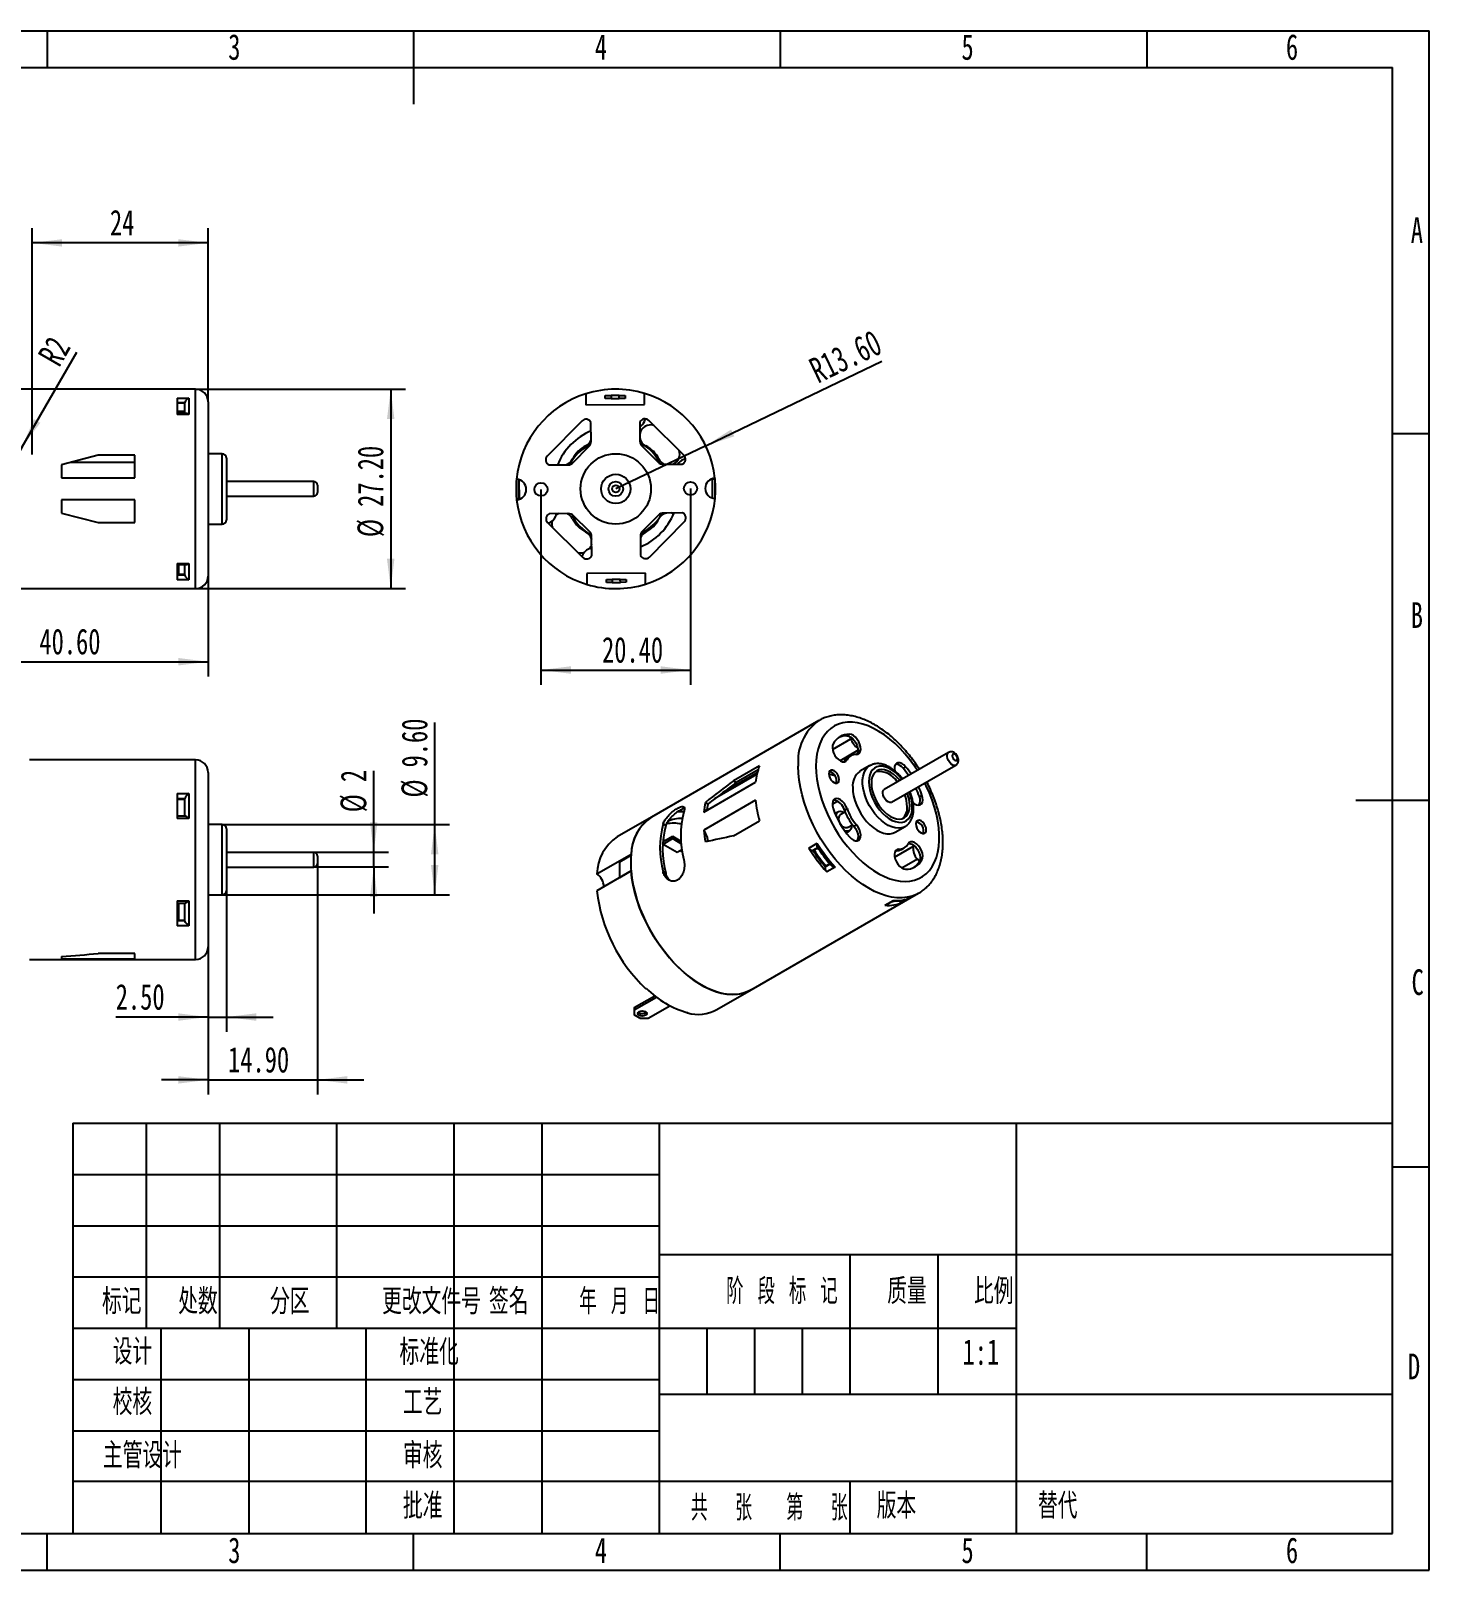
# Model space of a CAD drawing. Header units: millimetres. Extents: x 0 to 297, y 0 to 210.
# Drawn here: x 106.3 to 297, y 0 to 210 of the extents above; entities that cross this region are included whole.
import ezdxf

# ---------------------------------------------------------------- set-up
doc = ezdxf.new("R2010")
doc.units = ezdxf.units.MM
doc.layers.add('图框', color=7, linetype='Continuous')
doc.styles.add('SLDTEXTSTYLE0', font='TXT', dxfattribs={"width": 0.7, "bigfont": 'bigfont'})
doc.styles.add('SLDTEXTSTYLE1', font='TXT', dxfattribs={"width": 0.6, "bigfont": 'bigfont'})
doc.styles.add('SLDTEXTSTYLE2', font='TXT', dxfattribs={"width": 0.614286, "bigfont": 'bigfont'})
doc.styles.add('SLDTEXTSTYLE3', font='TXT', dxfattribs={"width": 0.62, "bigfont": 'bigfont'})
doc.styles.add('SLDTEXTSTYLE5', font='TXT', dxfattribs={"width": 0.7})
doc.dimstyles.new('SLDDIMSTYLE0', dxfattribs={"dimtxt": 3.5, "dimasz": 4.08, "dimexe": 0, "dimexo": 0.0625, "dimgap": 0.875, "dimtad": 2, "dimrnd": 1e-09, "dimzin": 4, "dimdsep": 46, "dimtxsty": 'SLDTEXTSTYLE5', "dimsah": 1, "dimcen": 0, "dimadec": 0, "dimazin": 1, "dimtfac": 1, "dimtofl": 0, "dimtmove": 0, "dimatfit": 3, "dimfxl": 0, "dimfrac": 2, "dimtolj": 1, "dimtzin": 12, "dimarcsym": 0})
doc.dimstyles.new('SLDDIMSTYLE1', dxfattribs={"dimtxt": 3.5, "dimasz": 4.08, "dimexe": 0, "dimexo": 0.0625, "dimgap": 0.875, "dimtad": 2, "dimrnd": 1e-09, "dimzin": 4, "dimdsep": 46, "dimtxsty": 'SLDTEXTSTYLE5', "dimsah": 1, "dimcen": 0.09, "dimadec": 0, "dimazin": 1, "dimtfac": 1, "dimtmove": 0, "dimatfit": 0, "dimfxl": 0, "dimfrac": 2, "dimtolj": 1, "dimtzin": 12, "dimarcsym": 0})
doc.dimstyles.new('SLDDIMSTYLE2', dxfattribs={"dimtxt": 3.5, "dimasz": 4.08, "dimexe": 0, "dimexo": 0.0625, "dimgap": 0.875, "dimtad": 2, "dimrnd": 1e-09, "dimzin": 4, "dimdsep": 46, "dimtxsty": 'SLDTEXTSTYLE5', "dimsah": 1, "dimcen": 0.09, "dimadec": 0, "dimazin": 1, "dimtfac": 1, "dimtofl": 0, "dimtmove": 0, "dimatfit": 3, "dimfxl": 0, "dimfrac": 2, "dimtolj": 1, "dimtzin": 12, "dimarcsym": 0})
doc.dimstyles.new('SLDDIMSTYLE3', dxfattribs={"dimtxt": 3.5, "dimasz": 4.08, "dimexe": 0, "dimexo": 0.0625, "dimgap": 0.875, "dimtad": 2, "dimrnd": 1e-09, "dimzin": 12, "dimdsep": 46, "dimtxsty": 'SLDTEXTSTYLE5', "dimsah": 1, "dimcen": 0, "dimadec": 0, "dimazin": 3, "dimtfac": 1, "dimtofl": 0, "dimtmove": 0, "dimatfit": 3, "dimfxl": 0, "dimfrac": 2, "dimtolj": 1, "dimtzin": 12, "dimarcsym": 0})
doc.dimstyles.new('SLDDIMSTYLE4', dxfattribs={"dimtxt": 3.5, "dimasz": 4.08, "dimexe": 0, "dimexo": 0.0625, "dimgap": 0.875, "dimtad": 2, "dimrnd": 1e-09, "dimzin": 12, "dimdsep": 46, "dimtxsty": 'SLDTEXTSTYLE5', "dimsah": 1, "dimcen": 0.09, "dimadec": 0, "dimazin": 3, "dimtfac": 1, "dimtmove": 0, "dimatfit": 0, "dimfxl": 0, "dimfrac": 2, "dimtolj": 1, "dimtzin": 12, "dimarcsym": 0})
doc.dimstyles.new('SLDDIMSTYLE5', dxfattribs={"dimtxt": 3.5, "dimasz": 4.08, "dimexe": 0, "dimexo": 0.0625, "dimgap": 0.875, "dimtad": 2, "dimrnd": 1e-09, "dimzin": 12, "dimdsep": 46, "dimtxsty": 'SLDTEXTSTYLE5', "dimsah": 1, "dimcen": 0.09, "dimadec": 0, "dimazin": 3, "dimtfac": 1, "dimtofl": 0, "dimtmove": 0, "dimatfit": 3, "dimfxl": 0, "dimfrac": 2, "dimtolj": 1, "dimtzin": 12, "dimarcsym": 0})

# ---------------------------------------------------------------- blocks, each defined once
blk = doc.blocks.new('_D')
at = {"layer": '图框'}
for q in [(222.36, 164.91), (186.06, 147.5)]:
    blk.add_line((198.33, 153.38), q, dxfattribs=at)
blk.add_solid([(198.33, 153.38), (202.23, 154.69), (201.79, 155.61)], dxfattribs=at)
at = {"layer": '图框', "insert": (212.12, 165), "char_height": 3.5, "attachment_point": 1, "rotation": 25.6224, "style": 'SLDTEXTSTYLE5'}
blk.add_mtext('R13.60', dxfattribs=at)
blk = doc.blocks.new('_D_1')
at = {"layer": '图框'}
for p, q in [((175.86, 147.44), (175.86, 120.8)), ((196.26, 147.56), (196.26, 120.8)), ((175.86, 122.8), (196.26, 122.8))]:
    blk.add_line(p, q, dxfattribs=at)
for points in [[(175.86, 122.8), (179.94, 122.29), (179.94, 123.31)], [(196.26, 122.8), (192.18, 123.31), (192.18, 122.29)]]:
    blk.add_solid(points, dxfattribs=at)
at = {"layer": '图框', "insert": (184.19, 127.31), "char_height": 3.5, "attachment_point": 1, "style": 'SLDTEXTSTYLE5'}
blk.add_mtext('20.40', dxfattribs=at)
blk = doc.blocks.new('_D_2')
at = {"layer": '图框'}
for p, q in [((128.77, 161.1), (157.37, 161.1)), ((155.37, 161.1), (155.37, 133.9)), ((128.77, 133.9), (157.37, 133.9))]:
    blk.add_line(p, q, dxfattribs=at)
for points in [[(155.37, 161.1), (154.86, 157.02), (155.88, 157.02)], [(155.37, 133.9), (155.88, 137.98), (154.86, 137.98)]]:
    blk.add_solid(points, dxfattribs=at)
at = {"layer": '图框', "char_height": 3.5, "attachment_point": 1, "rotation": 90, "style": 'SLDTEXTSTYLE5'}
for s, insert in [('27.20', (150.86, 145.05)), ('%%c', (150.84, 140.93))]:
    blk.add_mtext(s, dxfattribs=dict(at, insert=insert))
blk = doc.blocks.new('_D_3')
at = {"layer": '图框'}
for p, q in [((130.47, 138.94), (130.47, 121.93)), ((89.87, 134.53), (89.87, 121.93)), ((89.87, 123.93), (130.47, 123.93))]:
    blk.add_line(p, q, dxfattribs=at)
for points in [[(89.87, 123.93), (93.95, 123.42), (93.95, 124.44)], [(130.47, 123.93), (126.39, 124.44), (126.39, 123.42)]]:
    blk.add_solid(points, dxfattribs=at)
at = {"layer": '图框', "insert": (107.46, 128.44), "char_height": 3.5, "attachment_point": 1, "style": 'SLDTEXTSTYLE5'}
blk.add_mtext('40.60', dxfattribs=at)
blk = doc.blocks.new('_D_5')
at = {"layer": '图框'}
for q in [(112.55, 166.14), (104.1, 151.5)]:
    blk.add_line((105.1, 153.24), q, dxfattribs=at)
blk.add_solid([(105.1, 153.24), (107.58, 156.52), (106.7, 157.02)], dxfattribs=at)
at = {"layer": '图框', "insert": (107.13, 165.73), "char_height": 3.5, "attachment_point": 1, "rotation": 60, "style": 'SLDTEXTSTYLE5'}
blk.add_mtext('R2', dxfattribs=at)
blk = doc.blocks.new('_D_7')
at = {"layer": '图框'}
for p, q in [((106.47, 152.19), (106.47, 183.07)), ((130.47, 159.4), (130.47, 183.07)), ((130.47, 181.07), (106.47, 181.07))]:
    blk.add_line(p, q, dxfattribs=at)
for points in [[(106.47, 181.07), (110.55, 180.56), (110.55, 181.57)], [(130.47, 181.07), (126.39, 181.57), (126.39, 180.56)]]:
    blk.add_solid(points, dxfattribs=at)
at = {"layer": '图框', "insert": (117.08, 185.58), "char_height": 3.5, "attachment_point": 1, "style": 'SLDTEXTSTYLE5'}
blk.add_mtext('24', dxfattribs=at)
blk = doc.blocks.new('_D_8')
at = {"layer": '图框'}
for p, q in [((153.06, 97.93), (153.06, 109.04)), ((144.87, 97.93), (155.06, 97.93)), ((153.06, 95.93), (153.06, 97.93)), ((144.87, 95.93), (155.06, 95.93)), ((153.06, 95.93), (153.06, 89.58))]:
    blk.add_line(p, q, dxfattribs=at)
for points in [[(153.06, 97.93), (153.56, 102.01), (152.55, 102.01)], [(153.06, 95.93), (152.55, 91.85), (153.56, 91.85)]]:
    blk.add_solid(points, dxfattribs=at)
at = {"layer": '图框', "char_height": 3.5, "attachment_point": 1, "rotation": 90, "style": 'SLDTEXTSTYLE5'}
for s, insert in [('2', (148.55, 107.51)), ('%%c', (148.53, 103.39))]:
    blk.add_mtext(s, dxfattribs=dict(at, insert=insert))
blk = doc.blocks.new('_D_9')
at = {"layer": '图框'}
for p, q in [((161.37, 101.73), (161.37, 115.64)), ((132.37, 101.73), (163.37, 101.73)), ((161.37, 92.13), (161.37, 101.73)), ((132.37, 92.13), (163.37, 92.13))]:
    blk.add_line(p, q, dxfattribs=at)
for points in [[(161.37, 101.73), (160.86, 97.65), (161.88, 97.65)], [(161.37, 92.13), (161.88, 96.21), (160.86, 96.21)]]:
    blk.add_solid(points, dxfattribs=at)
at = {"layer": '图框', "char_height": 3.5, "attachment_point": 1, "rotation": 90, "style": 'SLDTEXTSTYLE5'}
for s, insert in [('9.60', (156.86, 109.51)), ('%%c', (156.84, 105.4))]:
    blk.add_mtext(s, dxfattribs=dict(at, insert=insert))
blk = doc.blocks.new('_D_10')
at = {"layer": '图框'}
for p, q in [((145.37, 96.43), (145.37, 64.89)), ((130.47, 85.03), (130.47, 64.89)), ((130.47, 66.89), (124.12, 66.89)), ((130.47, 66.89), (145.37, 66.89)), ((145.37, 66.89), (151.72, 66.89))]:
    blk.add_line(p, q, dxfattribs=at)
for points in [[(130.47, 66.89), (126.39, 67.4), (126.39, 66.38)], [(145.37, 66.89), (149.45, 66.38), (149.45, 67.4)]]:
    blk.add_solid(points, dxfattribs=at)
at = {"layer": '图框', "insert": (133.19, 71.4), "char_height": 3.5, "attachment_point": 1, "style": 'SLDTEXTSTYLE5'}
blk.add_mtext('14.90', dxfattribs=at)
blk = doc.blocks.new('_D_11')
at = {"layer": '图框'}
for p, q in [((132.97, 92.73), (132.97, 73.46)), ((130.47, 87.53), (130.47, 73.46)), ((130.47, 75.46), (117.87, 75.46)), ((130.47, 75.46), (132.97, 75.46)), ((132.97, 75.46), (139.32, 75.46))]:
    blk.add_line(p, q, dxfattribs=at)
for points in [[(130.47, 75.46), (126.39, 75.97), (126.39, 74.95)], [(132.97, 75.46), (137.05, 74.95), (137.05, 75.97)]]:
    blk.add_solid(points, dxfattribs=at)
at = {"layer": '图框', "insert": (117.87, 79.97), "char_height": 3.5, "attachment_point": 1, "style": 'SLDTEXTSTYLE5'}
blk.add_mtext('2.50', dxfattribs=at)

msp = doc.modelspace()

# ---------------------------------------------------------------- linework, layer by layer
at = {"color": 7, "linetype": 'Continuous', "lineweight": 25}
for p, q in [((128.77, 161.104), (96.47, 161.104)), ((126.27, 159.898), (127.862, 159.898)), ((126.27, 159.898), (126.27, 157.659)), ((127.862, 159.898), (127.862, 157.659)), ((181.987, 160.478), (181.996, 158.98)), ((184.638, 160.245), (185.438, 160.25)), ((184.641, 159.845), (184.638, 160.245)), ((185.441, 159.85), (184.641, 159.845)), ((186.538, 160.257), (185.438, 160.25)), ((185.438, 160.25), (185.441, 159.85)), ((185.441, 159.85), (186.541, 159.857)), ((186.538, 160.257), (187.338, 160.261)), ((186.541, 159.857), (186.538, 160.257)), ((187.341, 159.861), (186.541, 159.857)), ((187.338, 160.261), (187.341, 159.861)), ((189.996, 159.027), (189.987, 160.526)), ((127.278, 159.225), (126.27, 159.225)), ((127.27, 159.185), (126.27, 159.185)), ((127.47, 157.811), (126.27, 157.811)), ((127.862, 157.659), (126.27, 157.659)), ((127.27, 159.185), (127.278, 159.225)), ((127.27, 159.185), (127.27, 157.811)), ((130.47, 159.404), (130.47, 147.504)), ((181.996, 158.98), (189.996, 159.027)), ((181.464, 156.791), (176.722, 151.993)), ((182.7, 153.981), (182.684, 156.566)), ((189.336, 156.606), (189.351, 154.02)), ((189.979, 156.692), (190.133, 157.054)), ((195.352, 152.103), (190.553, 156.845)), ((182.692, 155.322), (182.656, 155.399)), ((189.648, 153.315), (191.832, 151.157)), ((115.47, 152.104), (110.47, 150.804)), ((120.47, 152.104), (115.47, 152.104)), ((120.47, 149.004), (120.47, 152.104)), ((132.37, 152.304), (130.47, 152.304)), ((132.97, 151.704), (132.97, 143.304)), ((180.253, 151.088), (182.411, 153.272)), ((195.573, 151.618), (195.231, 151.47)), ((110.47, 150.804), (110.47, 149.004)), ((176.962, 150.776), (179.547, 150.791)), ((192.541, 150.868), (195.127, 150.883)), ((110.47, 149.004), (120.47, 149.004)), ((130.47, 147.504), (130.47, 135.604)), ((144.87, 148.504), (132.97, 148.504)), ((145.37, 148.004), (145.37, 147.004)), ((172.529, 148.822), (172.529, 146.179)), ((172.899, 146.179), (172.899, 148.754)), ((172.927, 146.102), (172.911, 148.75)), ((199.201, 148.906), (199.217, 146.258)), ((199.599, 148.829), (199.229, 148.829)), ((199.229, 148.829), (199.229, 146.254)), ((199.599, 148.829), (199.583, 148.982)), ((199.599, 146.186), (199.599, 148.829)), ((120.47, 146.004), (110.47, 146.004)), ((110.47, 146.004), (110.47, 144.204)), ((120.47, 142.904), (120.47, 146.004)), ((132.97, 146.504), (144.87, 146.504)), ((172.529, 146.179), (172.899, 146.179)), ((172.529, 146.179), (172.545, 146.025)), ((110.47, 144.204), (115.47, 142.904)), ((115.47, 142.904), (120.47, 142.904)), ((176.776, 142.904), (181.575, 138.162)), ((176.854, 142.827), (177.159, 142.981)), ((179.587, 144.139), (177.001, 144.124)), ((182.48, 141.693), (180.296, 143.851)), ((191.875, 143.919), (189.717, 141.735)), ((190.664, 138.216), (195.406, 143.015)), ((195.166, 144.232), (192.58, 144.216)), ((130.47, 142.704), (132.37, 142.704)), ((182.792, 138.401), (182.777, 140.987)), ((189.428, 141.027), (189.444, 138.441)), ((189.436, 139.686), (189.472, 139.608)), ((126.27, 137.348), (127.862, 137.348)), ((126.27, 137.348), (126.27, 135.11)), ((126.27, 137.196), (127.47, 137.196)), ((126.47, 135.823), (126.47, 137.196)), ((127.27, 137.196), (127.27, 135.823)), ((127.862, 137.348), (127.862, 135.11)), ((181.591, 138.573), (181.448, 138.287)), ((127.27, 135.823), (126.27, 135.823)), ((126.27, 135.782), (127.278, 135.782)), ((127.862, 135.11), (126.27, 135.11)), ((127.278, 135.782), (127.27, 135.823)), ((190.132, 136.028), (182.132, 135.98)), ((182.132, 135.98), (182.141, 134.482)), ((184.787, 135.146), (185.587, 135.151)), ((184.79, 134.746), (184.787, 135.146)), ((185.59, 134.751), (184.79, 134.746)), ((186.687, 135.157), (185.587, 135.151)), ((185.587, 135.151), (185.59, 134.751)), ((185.59, 134.751), (186.69, 134.757)), ((186.687, 135.157), (187.487, 135.162)), ((186.69, 134.757), (186.687, 135.157)), ((187.49, 134.762), (186.69, 134.757)), ((187.487, 135.162), (187.49, 134.762)), ((190.141, 134.529), (190.132, 136.028)), ((96.47, 133.904), (128.77, 133.904)), ((213.767, 115.906), (190.928, 102.721)), ((213.767, 115.906), (213.795, 115.922)), ((217.584, 113.826), (217.938, 114.03)), ((218.133, 113.422), (218.053, 113.683)), ((231.451, 111.566), (222.683, 106.504)), ((128.77, 110.527), (106.103, 110.527)), ((205.648, 109.72), (202.112, 107.679)), ((217.256, 110.352), (217.212, 110.285)), ((217.256, 110.352), (217.61, 110.556)), ((218.142, 111.104), (217.789, 110.9)), ((220.712, 109.755), (219.369, 108.979)), ((223.683, 104.772), (232.451, 109.834)), ((225.246, 109.402), (225.6, 109.606)), ((130.47, 108.827), (130.47, 85.027)), ((198.069, 103.4), (205.14, 107.482)), ((205.362, 108.793), (200.668, 106.083)), ((202.112, 107.679), (202.489, 107.462)), ((205.466, 109.181), (202.489, 107.462)), ((216.126, 107.338), (215.794, 107.456)), ((126.27, 105.972), (127.862, 105.972)), ((126.27, 105.972), (126.27, 102.525)), ((127.278, 105.219), (126.27, 105.219)), ((126.27, 105.186), (127.27, 105.186)), ((127.27, 105.186), (127.278, 105.219)), ((127.27, 105.186), (127.27, 102.857)), ((127.862, 105.972), (127.862, 102.525)), ((205.14, 105.033), (198.069, 100.951)), ((227.474, 105.544), (227.827, 105.749)), ((198.521, 103.88), (198.069, 103.4)), ((198.297, 104.738), (198.662, 104.527)), ((216.423, 103.468), (215.973, 103.208)), ((217.352, 103.427), (216.672, 103.035)), ((217.256, 103.686), (217.61, 103.89)), ((127.325, 102.878), (126.27, 102.878)), ((127.862, 102.525), (126.27, 102.525)), ((132.37, 101.727), (130.47, 101.727)), ((132.97, 101.127), (132.97, 92.727)), ((190.928, 102.721), (186.261, 100.027)), ((192.89, 101.601), (192.519, 101.815)), ((198.069, 100.951), (198.521, 99.949)), ((202.112, 100.167), (205.648, 102.208)), ((217.473, 100.61), (217.922, 100.87)), ((217.672, 101.303), (218.352, 101.695)), ((218.529, 101.481), (218.882, 101.685)), ((224.168, 100.665), (225.512, 101.441)), ((192.511, 99.065), (193.784, 99.8)), ((192.513, 99.39), (192.511, 99.065)), ((192.511, 99.065), (194.42, 97.95)), ((192.513, 99.39), (193.785, 100.125)), ((193.784, 99.8), (193.785, 100.125)), ((194.987, 99.096), (193.784, 99.8)), ((193.785, 100.125), (194.958, 99.44)), ((212.403, 98.507), (213.528, 99.157)), ((226.672, 98.775), (226.709, 98.889)), ((144.87, 97.927), (132.97, 97.927)), ((145.37, 97.427), (145.37, 97.378)), ((145.37, 97.378), (145.37, 96.427)), ((183.5, 94.975), (188.167, 97.669)), ((186.6, 96.652), (188.156, 97.55)), ((186.6, 94.495), (186.6, 96.652)), ((194.42, 97.95), (195.08, 98.331)), ((213.648, 98.582), (212.935, 98.17)), ((212.959, 98.176), (213.615, 98.555)), ((224.222, 98.144), (224.301, 98.149)), ((224.301, 98.149), (224.655, 98.353)), ((225.042, 98.336), (225.395, 98.54)), ((227.465, 96.682), (227.198, 96.993)), ((227.474, 96.696), (227.827, 96.9)), ((132.97, 95.927), (144.87, 95.927)), ((188.156, 95.392), (183.489, 92.698)), ((186.6, 94.488), (188.156, 95.386)), ((192.89, 95.068), (192.519, 95.282)), ((214.6, 95.961), (215.313, 96.372)), ((215.26, 96.368), (214.606, 95.99)), ((215.965, 95.922), (214.84, 95.273)), ((126.27, 91.328), (127.862, 91.328)), ((126.27, 91.328), (126.27, 87.881)), ((126.27, 90.975), (127.325, 90.975)), ((126.47, 88.668), (126.47, 90.989)), ((127.27, 90.997), (127.27, 88.668)), ((127.862, 91.328), (127.862, 87.881)), ((130.47, 92.127), (132.37, 92.127)), ((204.526, 79.165), (227.366, 92.35)), ((222.758, 90.702), (223.883, 91.351)), ((222.883, 90.729), (223.863, 91.295)), ((226.32, 91.772), (225.195, 91.123)), ((126.27, 88.668), (127.27, 88.668)), ((126.27, 88.634), (127.278, 88.634)), ((127.278, 88.634), (127.27, 88.668)), ((127.862, 87.881), (126.27, 87.881)), ((120.47, 84.128), (115.47, 84.128)), ((120.47, 83.41), (120.47, 84.128)), ((106.103, 83.327), (128.77, 83.327)), ((110.47, 83.733), (110.47, 83.41)), ((110.47, 83.41), (120.47, 83.41)), ((188.587, 76.426), (191.633, 78.185)), ((188.589, 76.752), (191.393, 78.371)), ((190.248, 79.36), (190.177, 79.319)), ((199.86, 76.471), (204.526, 79.165)), ((188.589, 76.752), (188.587, 76.426)), ((188.587, 76.426), (188.587, 75.769)), ((189.365, 75.315), (188.587, 75.769)), ((189.261, 76.031), (189.154, 76.116)), ((190.496, 75.311), (193.441, 77.011)), ((195.834, 76.072), (195.834, 76.015)), ((195.905, 76.055), (195.834, 76.015)), ((189.365, 75.315), (190.496, 75.311))]:
    msp.add_line(p, q, dxfattribs=at)
at = {"color": 8, "linetype": 'Continuous', "lineweight": 25}
for p, q in [((128.77, 147.504), (128.77, 161.104)), ((127.27, 158.086), (126.27, 158.086)), ((132.37, 142.704), (132.37, 152.304)), ((120.47, 151.107), (111.638, 151.107)), ((128.77, 133.904), (128.77, 147.504)), ((144.87, 146.504), (144.87, 148.504)), ((215.626, 111.975), (218.133, 113.422)), ((219.117, 111.851), (216.653, 110.429)), ((128.77, 83.327), (128.77, 110.527)), ((205.304, 108.542), (199.546, 105.218)), ((215.599, 104.485), (216.324, 104.903)), ((132.37, 92.127), (132.37, 101.727)), ((224.097, 97.289), (226.672, 98.775)), ((144.87, 97.829), (144.87, 97.927)), ((144.87, 95.927), (144.87, 97.829)), ((227.198, 96.993), (225.094, 95.779))]:
    msp.add_line(p, q, dxfattribs=at)
at = {"color": 7, "linetype": 'Continuous', "lineweight": 25, "flags": 128}
for points in [[(178.168, 150.912), (178.315, 150.848), (178.535, 150.785)], [(178.246, 144.131), (178.034, 144.019), (177.933, 143.949)], [(193.96, 144.095), (193.813, 144.159), (193.593, 144.222)], [(217.584, 113.826), (217.846, 113.778), (218.122, 113.641), (218.394, 113.423), (218.643, 113.139), (218.851, 112.808), (219.006, 112.453), (219.096, 112.099), (219.115, 111.769), (219.062, 111.486), (218.962, 111.296)], [(218.882, 111.291), (219.112, 111.337), (219.294, 111.473), (219.415, 111.69), (219.469, 111.973), (219.449, 112.303), (219.36, 112.658), (219.205, 113.012), (218.996, 113.343), (218.747, 113.627), (218.476, 113.845), (218.199, 113.982), (217.938, 114.03)], [(215.71, 112.743), (215.62, 112.493), (215.601, 112.185), (215.654, 111.841), (215.776, 111.483), (215.958, 111.137), (216.188, 110.826), (216.449, 110.571), (216.726, 110.389), (216.997, 110.294), (217.246, 110.291), (217.455, 110.38), (217.61, 110.556)], [(232.624, 110.896), (232.541, 111.071), (232.422, 111.221), (232.286, 111.323), (232.152, 111.361), (232.042, 111.329), (231.971, 111.233), (231.951, 111.086), (231.986, 110.912), (232.068, 110.737), (232.187, 110.587), (232.323, 110.486), (232.457, 110.448), (232.567, 110.479), (232.638, 110.576), (232.658, 110.722), (232.624, 110.896)], [(224.818, 107.737), (224.724, 107.849), (224.345, 108.249), (223.946, 108.59), (223.536, 108.864), (223.127, 109.063), (222.728, 109.183), (222.349, 109.22), (221.999, 109.174), (221.686, 109.047), (221.42, 108.84), (221.205, 108.56), (221.048, 108.213), (220.952, 107.807), (220.92, 107.353), (220.952, 106.862), (221.048, 106.345), (221.205, 105.817), (221.42, 105.289), (221.686, 104.774), (221.999, 104.286), (222.349, 103.836), (222.728, 103.436), (223.127, 103.095), (223.536, 102.821), (223.946, 102.622), (224.345, 102.502), (224.724, 102.465), (225.074, 102.511), (225.386, 102.638), (225.653, 102.845), (225.868, 103.125), (226.025, 103.472), (226.12, 103.878), (226.153, 104.332)], [(225.6, 109.606), (225.338, 109.861), (225.062, 110.043), (224.79, 110.138), (224.541, 110.142), (224.332, 110.052), (224.178, 109.876), (224.088, 109.626), (224.069, 109.318), (224.105, 109.048)], [(216.536, 107.843), (216.501, 108.115), (216.401, 108.401), (216.245, 108.672), (216.047, 108.901), (215.829, 109.067), (215.61, 109.154), (215.413, 109.151), (215.257, 109.061), (215.156, 108.891), (215.122, 108.659), (215.156, 108.387), (215.257, 108.101), (215.413, 107.83), (215.61, 107.6), (215.829, 107.434), (216.047, 107.348), (216.245, 107.35), (216.401, 107.441), (216.501, 107.61), (216.536, 107.843)], [(215.123, 108.623), (215.61, 108.519), (215.931, 108.408)], [(217.61, 103.89), (217.455, 104.244), (217.246, 104.575), (216.997, 104.859), (216.726, 105.077), (216.449, 105.215), (216.188, 105.262), (215.958, 105.216), (215.776, 105.08), (215.654, 104.863), (215.601, 104.58), (215.62, 104.25), (215.71, 103.895)], [(218.375, 106.781), (218.408, 106.217), (218.506, 105.625), (218.668, 105.018), (218.89, 104.407), (219.169, 103.804), (219.498, 103.22), (219.871, 102.668), (220.281, 102.158), (220.72, 101.7), (221.179, 101.302), (221.65, 100.973), (222.123, 100.719), (222.59, 100.545), (223.04, 100.454), (223.466, 100.448), (223.858, 100.527), (224.168, 100.665)], [(223.683, 104.772), (223.631, 104.748), (223.44, 104.729), (223.223, 104.8), (223.003, 104.952), (222.801, 105.172), (222.636, 105.437), (222.524, 105.722), (222.477, 105.999), (222.499, 106.241), (222.588, 106.423), (222.683, 106.504)], [(226.607, 104.723), (226.812, 104.567), (227.088, 104.429), (227.35, 104.382), (227.579, 104.428), (227.761, 104.564), (227.883, 104.781), (227.936, 105.064), (227.917, 105.394), (227.827, 105.749)], [(195.343, 103.434), (194.648, 103.463), (194.463, 103.456)], [(216.116, 102.882), (216.161, 103.122), (216.273, 103.336), (216.441, 103.478), (216.654, 103.536), (216.901, 103.509), (217.164, 103.398), (217.232, 103.357)], [(217.672, 101.303), (217.556, 101.261), (217.354, 101.275), (217.133, 101.376), (216.917, 101.555), (216.726, 101.793), (216.578, 102.069), (216.489, 102.354), (216.466, 102.621)], [(218.231, 101.625), (218.216, 101.346), (218.136, 101.1), (217.995, 100.92), (217.802, 100.82), (217.57, 100.804), (217.313, 100.873), (217.262, 100.896)], [(217.938, 100.038), (218.199, 99.783), (218.476, 99.601), (218.747, 99.506), (218.996, 99.502), (219.205, 99.592), (219.36, 99.768), (219.449, 100.018), (219.469, 100.326), (219.415, 100.671), (219.294, 101.028), (219.112, 101.374), (218.882, 101.685)], [(218.529, 101.481), (218.758, 101.17), (218.94, 100.824), (219.062, 100.467), (219.115, 100.122), (219.096, 99.814), (219.006, 99.564), (218.962, 99.497)], [(228.415, 100.985), (228.381, 101.257), (228.28, 101.543), (228.124, 101.814), (227.927, 102.043), (227.708, 102.21), (227.49, 102.296), (227.293, 102.294), (227.136, 102.203), (227.036, 102.034), (227.001, 101.801), (227.036, 101.529), (227.136, 101.243), (227.293, 100.972), (227.49, 100.743), (227.708, 100.577), (227.927, 100.49), (228.124, 100.493), (228.28, 100.583), (228.381, 100.752), (228.415, 100.985)], [(192.729, 99.516), (192.688, 99.536), (192.493, 99.628)], [(227.827, 96.9), (227.917, 97.151), (227.936, 97.459), (227.883, 97.803), (227.761, 98.161), (227.579, 98.507), (227.35, 98.818), (227.088, 99.073), (226.812, 99.255), (226.54, 99.35), (226.291, 99.353), (226.082, 99.264), (225.928, 99.088)], [(225.972, 99.155), (226.186, 99.146), (226.458, 99.05), (226.734, 98.869), (226.996, 98.614), (227.226, 98.303), (227.408, 97.957), (227.529, 97.599), (227.582, 97.255), (227.563, 96.947), (227.474, 96.696)], [(195.137, 97.968), (195.022, 98.058), (194.845, 98.195)], [(224.655, 98.353), (224.425, 98.307), (224.243, 98.171), (224.122, 97.954), (224.069, 97.671), (224.088, 97.341), (224.178, 96.986), (224.332, 96.632), (224.541, 96.301), (224.79, 96.017), (225.062, 95.799), (225.338, 95.662), (225.6, 95.614)], [(188.156, 95.392), (188.267, 94.406), (188.446, 93.395), (188.689, 92.366), (188.996, 91.328), (189.364, 90.287), (189.792, 89.251), (190.275, 88.226), (190.81, 87.221), (191.394, 86.242), (192.023, 85.296), (192.691, 84.389), (193.395, 83.529), (194.13, 82.721), (194.89, 81.97), (195.67, 81.283), (196.464, 80.664), (197.267, 80.116), (198.073, 79.645), (198.877, 79.254), (199.673, 78.944), (200.455, 78.719), (201.218, 78.58), (201.956, 78.528), (202.665, 78.563), (203.339, 78.685), (203.974, 78.894), (204.526, 79.165)], [(204.526, 79.165), (204.187, 78.988), (203.583, 78.754), (202.94, 78.602), (202.262, 78.532), (201.553, 78.546), (200.819, 78.643), (200.065, 78.822), (199.294, 79.082), (198.513, 79.421), (197.727, 79.838), (196.941, 80.329), (196.16, 80.891), (195.389, 81.521), (194.635, 82.213), (193.901, 82.964), (193.192, 83.768), (192.514, 84.621), (191.871, 85.515), (191.267, 86.446), (190.706, 87.408), (190.192, 88.392), (189.729, 89.394), (189.319, 90.407), (188.966, 91.422), (188.671, 92.435), (188.437, 93.438), (188.265, 94.424), (188.156, 95.386)], [(223.701, 91.201), (223.844, 91.224), (224.044, 91.263)], [(189.259, 75.706), (189.129, 75.819), (189.083, 75.953), (189.129, 76.086), (189.259, 76.198), (189.454, 76.273), (189.683, 76.299), (189.913, 76.272), (190.107, 76.195), (190.238, 76.082), (190.283, 75.948), (190.238, 75.815), (190.107, 75.703), (189.913, 75.628), (189.683, 75.602), (189.454, 75.629), (189.259, 75.706)]]:
    msp.add_lwpolyline(points, dxfattribs=at)
at = {"color": 8, "linetype": 'Continuous', "lineweight": 25, "flags": 128}
for points in [[(227.198, 109.111), (226.805, 109.699), (226.189, 110.538), (225.539, 111.332), (224.859, 112.075), (224.156, 112.762), (223.433, 113.386), (222.698, 113.943), (221.955, 114.429), (221.211, 114.84), (220.471, 115.172), (219.741, 115.423), (219.027, 115.591), (218.335, 115.675), (217.669, 115.674), (217.036, 115.588), (216.44, 115.418), (215.885, 115.165), (215.376, 114.831), (214.918, 114.419), (214.513, 113.931), (214.164, 113.372), (213.876, 112.747), (213.649, 112.059), (213.486, 111.315), (213.387, 110.519), (213.354, 109.68)], [(232.449, 109.833), (232.438, 109.827), (232.256, 109.787), (232.044, 109.837), (231.823, 109.971), (231.614, 110.177), (231.438, 110.434), (231.313, 110.716), (231.25, 110.998), (231.256, 111.25), (231.329, 111.448), (231.453, 111.567)], [(227.366, 92.35), (227.08, 92.198), (226.473, 91.955), (225.826, 91.795), (225.144, 91.719), (224.43, 91.728), (223.689, 91.822), (222.927, 92), (222.149, 92.261), (221.361, 92.603), (220.567, 93.023), (219.772, 93.519), (218.984, 94.088), (218.206, 94.726), (217.444, 95.427), (216.704, 96.188), (215.99, 97.004), (215.307, 97.868), (214.66, 98.774), (214.053, 99.718), (213.491, 100.691), (212.978, 101.688), (212.516, 102.702), (212.109, 103.725), (211.76, 104.751), (211.471, 105.773), (211.244, 106.784), (211.081, 107.776), (210.983, 108.744), (210.95, 109.68)], [(213.354, 109.68), (213.387, 108.802), (213.486, 107.893), (213.649, 106.96), (213.876, 106.01), (214.164, 105.051), (214.513, 104.09), (214.918, 103.135), (215.376, 102.193), (215.885, 101.272), (216.44, 100.379), (217.036, 99.52), (217.669, 98.703), (218.335, 97.933), (219.027, 97.218), (219.741, 96.562), (220.471, 95.971), (221.211, 95.449), (221.955, 95), (222.698, 94.628), (223.433, 94.336), (224.156, 94.126), (224.859, 94), (225.539, 93.959), (226.189, 94.002), (226.805, 94.13), (227.381, 94.342), (227.913, 94.636), (228.397, 95.01), (228.829, 95.46), (229.206, 95.984), (229.525, 96.576), (229.783, 97.234), (229.978, 97.95), (230.109, 98.721), (230.175, 99.539), (230.175, 100.399), (230.109, 101.293), (229.978, 102.215), (229.783, 103.157), (229.525, 104.113), (229.206, 105.073), (228.829, 106.032), (228.397, 106.982), (228.198, 107.379)], [(225.494, 101.43), (225.383, 101.374), (225.01, 101.253), (224.6, 101.216), (224.161, 101.264), (223.702, 101.397), (223.231, 101.612), (222.757, 101.904), (222.291, 102.269), (221.841, 102.698), (221.415, 103.183), (221.023, 103.715), (220.671, 104.284), (220.366, 104.879), (220.115, 105.488), (219.923, 106.098), (219.792, 106.699), (219.726, 107.279), (219.726, 107.826), (219.792, 108.329), (219.923, 108.779), (220.115, 109.168), (220.366, 109.486), (220.671, 109.73), (220.709, 109.753)], [(225.076, 107.886), (225.021, 107.955), (224.621, 108.409), (224.197, 108.804), (223.758, 109.134), (223.314, 109.39), (222.876, 109.567), (222.451, 109.661), (222.051, 109.67), (221.685, 109.593), (221.359, 109.432), (221.083, 109.191), (220.861, 108.875), (220.699, 108.492), (220.6, 108.049), (220.567, 107.557), (220.6, 107.027), (220.699, 106.47), (220.861, 105.899), (221.083, 105.327), (221.359, 104.767), (221.685, 104.23), (222.051, 103.73), (222.451, 103.276), (222.876, 102.88), (223.314, 102.551), (223.758, 102.294), (224.197, 102.117), (224.621, 102.024), (225.021, 102.015), (225.388, 102.092), (225.713, 102.253), (225.99, 102.494), (226.212, 102.81), (226.374, 103.193), (226.473, 103.636), (226.506, 104.128), (226.506, 104.128)]]:
    msp.add_lwpolyline(points, dxfattribs=at)
at = {"color": 7, "linetype": 'Continuous', "lineweight": 25}
for centre, radius in [((186.064, 147.504), 4.8), ((186.064, 147.504), 2), ((175.864, 147.443), 0.9), ((186.064, 147.504), 1), ((186.064, 147.504), 0.5), ((196.264, 147.564), 0.9)]:
    msp.add_circle(centre, radius, dxfattribs=at)
for centre, radius, start, end in [((128.77, 159.404), 1.7, 0, 90), ((186.064, 147.504), 13.6, 107.44448, 174.43914), ((186.064, 147.504), 13.6, 73.23521, 107.44448), ((186.064, 147.504), 13.6, 6.24055, 73.23521), ((186.064, 147.504), 8.6, 113.09077, 157.58893), ((181.998, 156.264), 0.75, 23.75921, 135.33985), ((190.026, 156.312), 0.75, 45.33985, 156.92048), ((188.599, 157.28), 1.5, 299.5865, 336.92278), ((190.814, 154.729), 1.5, 73.51563, 168.28612), ((184.831, 148.379), 5.6, 113.64614, 154.13059), ((183.764, 149.804), 4, 116.447, 153.553), ((181.314, 154.729), 1.5, 296.447, 337.38525), ((181.7, 153.975), 1, 315.33985, 0.33985), ((190.814, 154.729), 1.5, 192.39357, 243.553), ((190.351, 154.026), 1, 180.33985, 225.33985), ((186.94, 148.737), 5.6, 23.64614, 64.13059), ((188.364, 149.804), 4, 26.447, 63.553), ((132.37, 151.704), 0.6, 0, 90), ((177.256, 151.466), 0.75, 135.33985, 246.92048), ((178.839, 152.254), 1.5, 282.39357, 333.553), ((193.289, 152.254), 1.5, 206.447, 247.38525), ((193.289, 152.254), 1.5, 293.29444, 18.89236), ((195.826, 150.093), 1.5, 113.39678, 148.36765), ((194.825, 151.57), 0.75, 293.75921, 45.33985), ((179.542, 151.791), 1, 270.33985, 315.33985), ((192.535, 151.868), 1, 225.33985, 270.33985), ((144.87, 148.004), 0.5, 0, 90), ((144.87, 147.004), 0.5, 270, 0), ((186.064, 147.504), 13.6, 174.40901, 185.59099), ((172.464, 147.423), 1.4, 273.2902, 87.38949), ((199.664, 147.584), 1.4, 93.2902, 267.38949), ((186.064, 147.504), 13.6, 354.40901, 5.59099), ((186.064, 147.504), 13.6, 186.24055, 253.23521), ((186.064, 147.504), 13.6, 287.44448, 354.43914), ((132.37, 143.304), 0.6, 270, 0), ((177.303, 143.438), 0.75, 113.75921, 225.33985), ((176.479, 144.319), 1.5, 296.92278, 352.76549), ((178.839, 142.754), 1.5, 165.73954, 198.89236), ((178.839, 142.754), 1.5, 26.447, 67.38525), ((179.593, 143.139), 1, 45.33985, 90.33985), ((185.188, 146.27), 5.6, 203.64614, 244.13059), ((183.764, 145.203), 4, 206.447, 243.553), ((186.064, 147.504), 8.6, 293.09077, 337.58893), ((187.297, 146.628), 5.6, 293.64614, 334.13059), ((188.364, 145.203), 4, 296.447, 333.553), ((192.586, 143.216), 1, 90.33985, 135.33985), ((193.289, 142.754), 1.5, 102.39357, 153.553), ((194.872, 143.542), 0.75, 315.33985, 66.92048), ((181.314, 140.279), 1.5, 12.39357, 63.553), ((181.777, 140.981), 1, 0.33985, 45.33985), ((190.428, 141.033), 1, 135.33985, 180.33985), ((190.814, 140.279), 1.5, 116.447, 157.38525), ((181.314, 140.279), 1.5, 253.51563, 287.7165), ((182.932, 137.901), 1.5, 95.59626, 153.39678), ((181.314, 140.279), 1.5, 320.77582, 348.28612), ((182.102, 138.695), 0.75, 225.33985, 336.92048), ((190.13, 138.743), 0.75, 203.75921, 315.33985), ((128.77, 135.604), 1.7, 270, 0), ((186.064, 147.504), 13.6, 253.23521, 287.44448), ((217.88, 111.558), 2.472, 88.66105, 151.3497), ((217.544, 111.244), 2.582, 89.10728, 114.57527), ((220.337, 114.047), 2.292, 195.83516, 237.07841), ((128.77, 108.827), 1.7, 0, 90), ((213.936, 106.662), 8.835, 159.74524, 174.67081), ((218.525, 109.651), 1.45, 120.52073, 151.07286), ((218.849, 109.879), 1.413, 88.66105, 151.3497), ((224.202, 108.664), 1.279, 35.25181, 89.10579), ((216.543, 101.862), 11.515, 34.7345, 40.90534), ((216.897, 102.066), 11.515, 34.7345, 40.90534), ((214.898, 107.713), 1.279, 343.06845, 77.03601), ((220.763, 107.024), 2.401, 125.50484, 185.80734), ((221.945, 106.026), 2.935, 30.88487, 98.36072), ((222.3, 106.662), 17.238, 185.42276, 194.973), ((215.504, 103.269), 1.801, 13.36894, 81.99666), ((220.918, 104.02), 4.882, 1.26549, 21.38826), ((221.272, 104.224), 4.882, 1.26549, 21.38826), ((216.591, 101.777), 11.516, 19.09494, 25.25742), ((216.945, 101.981), 11.516, 19.09494, 25.25742), ((226.312, 105.009), 1.279, 330.89187, 24.74821), ((207.604, 100.181), 12.684, 165.07827, 194.92173), ((207.646, 102.451), 9.624, 166.25422, 174.34054), ((207.017, 102.369), 8.629, 165.51679, 169.91942), ((226.929, 107.801), 11.879, 199.19334, 220.80666), ((216.926, 102.65), 0.46, 123.40102, 183.61057), ((223.667, 105.917), 6.788, 199.19334, 220.80666), ((224.02, 106.121), 6.788, 199.19334, 220.80666), ((223.827, 103.974), 1.978, 313.9942, 4.47143), ((132.37, 101.127), 0.6, 0, 90), ((194.402, 97.531), 6.246, 123.79825, 179.82427), ((194.396, 97.546), 6.23, 123.83324, 178.87001), ((204.775, 98.548), 12.684, 165.07827, 194.92173), ((204.652, 98.335), 12.207, 164.48101, 195.51899), ((193.966, 96.506), 5.391, 78.93273, 100.38418), ((195.018, 98.1), 4.451, 88.6962, 115.33327), ((214.3, 102.451), 16.301, 185.28162, 190.97125), ((226.778, 100.856), 1.278, 342.93515, 77.05947), ((189.733, 94.85), 6.234, 123.85067, 178.85258), ((214.637, 102.337), 16.291, 188.43052, 190.32022), ((232.599, 110.99), 22.443, 211.81998, 222.17359), ((224.688, 99.765), 1.413, 268.66105, 331.3497), ((228.661, 98.394), 2.026, 169.15263, 223.75252), ((144.87, 97.427), 0.5, 0, 90), ((200.919, 96.468), 12.808, 175.15448, 184.84552), ((231.473, 110.341), 22.443, 211.81998, 222.17359), ((212.924, 98.742), 0.572, 204.24403, 271.05095), ((213.074, 97.645), 0.544, 102.27778, 104.85951), ((231.053, 110.096), 21.667, 213.37627, 220.6173), ((231.218, 110.196), 21.698, 213.38135, 220.61222), ((224.327, 99.605), 1.457, 269.01279, 299.39819), ((225.658, 98.086), 2.472, 268.66105, 331.3497), ((225.217, 97.952), 2.582, 305.42033, 330.90145), ((144.87, 96.427), 0.5, 270, 0), ((182.322, 93.224), 2.111, 0.52794, 56.05772), ((215.457, 95.874), 0.861, 174.21848, 224.26557), ((213.594, 96.17), 1.028, 348.2375, 349.92656), ((132.37, 92.727), 0.6, 270, 0), ((205.1, 95.14), 21.748, 186.44726, 226.67496), ((223.12, 95.872), 5.183, 265.99098, 293.59725), ((222.775, 90.92), 0.218, 265.37298, 299.53926), ((224.245, 96.522), 5.183, 265.99098, 293.59725), ((225.112, 91.586), 0.47, 213.10774, 280.16312), ((128.77, 85.027), 1.7, 270, 0), ((199.313, 88.385), 12.792, 224.8724, 254.54602), ((189.68, 76.765), 0.845, 240.27514, 309.23774), ((197.272, 81.317), 5.494, 254.82516, 298.10047)]:
    msp.add_arc(centre, radius, start, end, dxfattribs=at)
at = {"color": 8, "linetype": 'Continuous', "lineweight": 25}
for centre, radius, start, end in [((217.717, 110.368), 6.802, 125.50031, 185.81187), ((220.938, 104.004), 5.57, 1.27141, 22.70087)]:
    msp.add_arc(centre, radius, start, end, dxfattribs=at)
at = {"color": 7, "linetype": 'Continuous', "lineweight": 25}
for centre, major_axis, ratio, start_param, end_param in [((198.652, 91.477), (37.609, 31.944), 0.2125257, 1.301535, 1.4014825), ((198.652, 91.477), (36.226, 30.769), 0.2125257, 1.2877823, 1.3919243), ((198.652, 91.477), (38.176, 8.877), 0.1978079, 1.4341609, 1.5341084), ((97.778, 96.927), (52.308, 0), 0.26, 4.9574825, 5.05743)]:
    msp.add_ellipse(centre, major_axis=major_axis, ratio=ratio, start_param=start_param, end_param=end_param, dxfattribs=at)
for points, knots in [([(127.862, 159.898), (127.86, 159.897), (127.797, 159.87), (127.659, 159.792), (127.481, 159.623), (127.341, 159.42), (127.298, 159.286), (127.278, 159.225)], [0, 0, 0, 0, 0.0049606, 0.2700825, 0.5816767, 0.8109848, 1, 1, 1, 1]), ([(127.862, 157.659), (127.86, 157.66), (127.797, 157.703), (127.659, 157.783), (127.536, 157.801), (127.47, 157.811)], [0, 0, 0, 0, 0.0085606, 0.4660869, 1, 1, 1, 1]), ([(127.47, 137.196), (127.536, 137.206), (127.659, 137.224), (127.797, 137.304), (127.86, 137.347), (127.862, 137.348)], [0, 0, 0, 0, 0.5339131, 0.9914394, 1, 1, 1, 1]), ([(127.278, 135.782), (127.298, 135.721), (127.341, 135.587), (127.481, 135.384), (127.659, 135.216), (127.797, 135.137), (127.86, 135.11), (127.862, 135.11)], [0, 0, 0, 0, 0.1890152, 0.4183233, 0.7299175, 0.9950394, 1, 1, 1, 1]), ([(227.47, 109.268), (227.28, 109.557), (226.897, 110.139), (226.274, 110.971), (225.617, 111.77), (224.929, 112.525), (224.213, 113.231), (223.474, 113.883), (222.714, 114.479), (221.937, 115.013), (221.146, 115.482), (220.346, 115.88), (219.541, 116.204), (218.737, 116.45), (217.941, 116.615), (217.16, 116.696), (216.4, 116.693), (215.669, 116.608), (214.974, 116.441), (214.348, 116.217), (213.974, 116.014), (213.804, 115.921)], [0, 0, 0, 0, 0.0527156, 0.1062342, 0.1598199, 0.2134992, 0.2672972, 0.3212362, 0.3753328, 0.4295925, 0.4840027, 0.5385214, 0.5930325, 0.6473676, 0.7013115, 0.75462, 0.8070727, 0.8585359, 0.9090043, 0.958606, 1, 1, 1, 1]), ([(232.744, 110.85), (232.725, 110.902), (232.672, 111.042), (232.536, 111.257), (232.34, 111.46), (232.117, 111.597), (231.888, 111.661), (231.658, 111.659), (231.522, 111.598), (231.455, 111.568)], [0, 0, 0, 0, 0.09514415, 0.26016019, 0.43126663, 0.58737829, 0.73031057, 0.86683134, 1, 1, 1, 1]), ([(225.173, 107.942), (225.145, 107.979), (224.997, 108.185), (224.693, 108.522), (224.267, 108.939), (223.816, 109.298), (223.349, 109.595), (222.871, 109.823), (222.391, 109.974), (221.918, 110.043), (221.466, 110.024), (221.057, 109.931), (220.821, 109.807), (220.711, 109.749)], [0, 0, 0, 0, 0.0221567, 0.121432, 0.2210517, 0.3211485, 0.4218096, 0.5229943, 0.6242382, 0.7245059, 0.8224834, 0.9172633, 1, 1, 1, 1]), ([(232.443, 109.843), (232.484, 109.864), (232.591, 109.92), (232.707, 110.079), (232.79, 110.282), (232.813, 110.508), (232.79, 110.701), (232.755, 110.816), (232.744, 110.85)], [0, 0, 0, 0, 0.119139, 0.3147324, 0.5022972, 0.6969801, 0.9095215, 1, 1, 1, 1]), ([(227.365, 92.353), (227.385, 92.363), (227.607, 92.477), (227.994, 92.76), (228.515, 93.204), (228.982, 93.717), (229.397, 94.289), (229.759, 94.919), (230.064, 95.606), (230.312, 96.346), (230.499, 97.137), (230.624, 97.973), (230.685, 98.849), (230.683, 99.756), (230.617, 100.689), (230.49, 101.641), (230.302, 102.606), (230.056, 103.579), (229.754, 104.552), (229.398, 105.523), (228.987, 106.482), (228.675, 107.155), (228.487, 107.499), (228.468, 107.535)], [0, 0, 0, 0, 0.00481293, 0.05331312, 0.10174587, 0.15039423, 0.19955204, 0.24944787, 0.30021679, 0.35188223, 0.40435837, 0.45747801, 0.5110385, 0.56484708, 0.61874544, 0.67260844, 0.72638666, 0.78005993, 0.83362748, 0.88710053, 0.94049736, 0.99384021, 1, 1, 1, 1]), ([(127.862, 105.972), (127.86, 105.971), (127.797, 105.923), (127.659, 105.802), (127.481, 105.598), (127.341, 105.389), (127.298, 105.272), (127.278, 105.219)], [0, 0, 0, 0, 0.0049606, 0.2700825, 0.5816767, 0.8109848, 1, 1, 1, 1]), ([(225.485, 101.437), (225.534, 101.461), (225.704, 101.547), (225.949, 101.767), (226.213, 102.084), (226.419, 102.461), (226.57, 102.889), (226.662, 103.365), (226.688, 103.801), (226.673, 104.259), (226.619, 104.735), (226.491, 105.31), (226.342, 105.806), (226.216, 106.102), (226.171, 106.209)], [0, 0, 0, 0, 0.0365743, 0.1260872, 0.2155684, 0.3065586, 0.4000838, 0.49627, 0.593989, 0.6473218, 0.7467742, 0.8460008, 0.9449587, 1, 1, 1, 1]), ([(192.519, 101.815), (192.591, 101.987), (192.735, 102.33), (193.178, 102.887), (193.714, 103.399), (194.264, 103.812), (194.729, 104.078), (195.082, 104.199), (195.323, 104.177), (195.441, 103.991), (195.425, 103.713), (195.363, 103.501), (195.347, 103.447)], [0, 0, 0, 0, 0.1147478, 0.2294352, 0.3447657, 0.453144, 0.5510176, 0.6442949, 0.7414657, 0.8474706, 0.9613517, 1, 1, 1, 1]), ([(192.89, 101.601), (192.964, 101.772), (193.114, 102.115), (193.567, 102.668), (194.113, 103.179), (194.665, 103.585), (195.12, 103.85), (195.321, 103.909), (195.414, 103.935)], [0, 0, 0, 0, 0.1820254, 0.3639453, 0.5470364, 0.7181161, 0.8711479, 1, 1, 1, 1]), ([(127.862, 102.525), (127.86, 102.527), (127.797, 102.586), (127.659, 102.705), (127.483, 102.824), (127.363, 102.882), (127.331, 102.874), (127.325, 102.873)], [0, 0, 0, 0, 0.0057259, 0.3117469, 0.6714093, 0.9360917, 1, 1, 1, 1]), ([(213.57, 98.633), (213.556, 98.656), (213.518, 98.721), (213.506, 98.909), (213.517, 99.074), (213.528, 99.155), (213.528, 99.157)], [0, 0, 0, 0, 0.2254376, 0.6403574, 0.9933944, 1, 1, 1, 1]), ([(195.347, 96.915), (195.384, 96.68), (195.459, 96.211), (195.369, 95.45), (195.124, 94.769), (194.733, 94.266), (194.263, 94.002), (193.775, 93.959), (193.294, 94.119), (192.864, 94.485), (192.617, 94.916), (192.539, 95.208), (192.519, 95.282)], [0, 0, 0, 0, 0.1147478, 0.2294352, 0.3447657, 0.453144, 0.5510176, 0.6442949, 0.7414657, 0.8474706, 0.9613517, 1, 1, 1, 1]), ([(213.565, 98.63), (213.572, 98.618), (213.769, 98.31), (214.178, 97.727), (214.778, 96.928), (215.194, 96.442), (215.388, 96.215)], [0, 0, 0, 0, 0.0136052, 0.3567336, 0.7000171, 1, 1, 1, 1]), ([(193.519, 94.078), (193.435, 94.141), (193.189, 94.324), (192.993, 94.7), (192.91, 94.994), (192.89, 95.068)], [0, 0, 0, 0, 0.2782378, 0.8167281, 1, 1, 1, 1]), ([(215.391, 96.218), (215.416, 96.189), (215.493, 96.102), (215.698, 96), (215.877, 95.943), (215.964, 95.923), (215.965, 95.922)], [0, 0, 0, 0, 0.21157653, 0.63392148, 0.99327623, 1, 1, 1, 1]), ([(127.862, 91.328), (127.86, 91.327), (127.797, 91.268), (127.659, 91.148), (127.483, 91.029), (127.363, 90.971), (127.331, 90.979), (127.325, 90.981)], [0, 0, 0, 0, 0.0057259, 0.3117469, 0.6714093, 0.9360917, 1, 1, 1, 1]), ([(223.849, 91.295), (223.913, 91.293), (224.212, 91.282), (224.731, 91.318), (225.39, 91.433), (225.909, 91.592), (226.203, 91.719), (226.299, 91.76)], [0, 0, 0, 0, 0.0727237, 0.3409874, 0.607469, 0.8716162, 1, 1, 1, 1]), ([(223.861, 91.298), (223.862, 91.297), (223.877, 91.29), (223.88, 91.323), (223.883, 91.351), (223.883, 91.351)], [0, 0, 0, 0, 0.0845429, 0.9831858, 1, 1, 1, 1]), ([(127.862, 87.881), (127.86, 87.882), (127.797, 87.931), (127.659, 88.051), (127.481, 88.255), (127.341, 88.465), (127.298, 88.581), (127.278, 88.634)], [0, 0, 0, 0, 0.0049606, 0.2700825, 0.5816767, 0.8109848, 1, 1, 1, 1])]:
    msp.add_open_spline(points, degree=3, knots=knots, dxfattribs=at)
at = {"layer": '图框'}
for p, q in [((0, 210), (297, 210)), ((108.5, 210), (108.5, 205)), ((208.5, 210), (208.5, 205)), ((258.5, 210), (258.5, 205)), ((297, 0), (297, 210)), ((297, 155), (292, 155)), ((297, 55), (292, 55)), ((112, 54), (192, 54)), ((112, 47), (192, 47)), ((198.5, 33), (198.5, 24)), ((205, 33), (205, 24)), ((211.5, 33), (211.5, 24)), ((108.5, 0), (108.5, 5)), ((208.5, 0), (208.5, 5)), ((258.5, 0), (258.5, 5)), ((0, 0), (297, 0))]:
    msp.add_line(p, q, dxfattribs=at)
at = {"layer": '图框', "lineweight": 25}
for p, q in [((158.5, 210), (158.5, 200)), ((297, 105), (287, 105)), ((112, 61), (112, 5)), ((112, 61), (292, 61)), ((122, 61), (122, 33)), ((132, 61), (132, 33)), ((148, 61), (148, 33)), ((164, 61), (164, 5)), ((176, 61), (176, 5)), ((191.968, 61.052), (192.005, 5)), ((240.692, 61), (240.692, 5)), ((191.98, 43.052), (291.98, 43.052)), ((218, 43.069), (218, 24.069)), ((230, 43), (230, 24)), ((112, 40), (192, 40)), ((112, 33), (192, 33)), ((124, 33), (124, 5)), ((136, 33), (136, 5)), ((152, 33), (152, 5)), ((192.015, 33), (240.692, 33)), ((112, 26), (192, 26)), ((192, 24), (292, 24)), ((112, 19), (192, 19)), ((112, 12.166), (192, 12.166)), ((192, 12.166), (292, 12.166)), ((218, 12.166), (218, 5)), ((25, 5), (292, 5)), ((158.5, 0), (158.5, 5))]:
    msp.add_line(p, q, dxfattribs=at)
at = {"layer": '图框', "linetype": 'Continuous', "lineweight": 25}
for p in [(25, 205), (292, 5)]:
    msp.add_line(p, (292, 205), dxfattribs=at)

# ---------------------------------------------------------------- texts
at = {"layer": '图框', "char_height": 3.5}
for s, insert, attachment_point, style in [('3', (134.044, 209.545), 2, 'SLDTEXTSTYLE5'), ('4', (184.044, 209.545), 2, 'SLDTEXTSTYLE5'), ('5', (234.044, 209.545), 2, 'SLDTEXTSTYLE5'), ('6', (278.297, 209.545), 2, 'SLDTEXTSTYLE5'), ('A', (295.32, 184.545), 2, 'SLDTEXTSTYLE5'), ('B', (295.32, 132.045), 2, 'SLDTEXTSTYLE5'), ('C', (295.427, 81.971), 2, 'SLDTEXTSTYLE5'), ('阶 段 标 记', (208.724, 39.805), 2, 'SLDTEXTSTYLE2'), ('质量', (225.772, 39.805), 2, 'SLDTEXTSTYLE0'), ('比例', (237.619, 39.805), 2, 'SLDTEXTSTYLE0'), ('标记', (118.697, 38.417), 2, 'SLDTEXTSTYLE0'), ('处数', (129.087, 38.417), 2, 'SLDTEXTSTYLE0'), ('分区', (141.609, 38.417), 2, 'SLDTEXTSTYLE0'), ('更改文件号', (160.937, 38.417), 2, 'SLDTEXTSTYLE0'), ('签名', (171.476, 38.417), 2, 'SLDTEXTSTYLE0'), ('年 月 日', (186.589, 38.417), 2, 'SLDTEXTSTYLE3'), ('设计', (120.147, 31.558), 2, 'SLDTEXTSTYLE0'), ('标准化', (160.613, 31.492), 2, 'SLDTEXTSTYLE0'), ('1:1', (235.858, 31.521), 2, 'SLDTEXTSTYLE5'), ('D', (294.93, 29.545), 2, 'SLDTEXTSTYLE5'), ('校核', (120.147, 24.679), 2, 'SLDTEXTSTYLE0'), ('工艺', (159.736, 24.643), 2, 'SLDTEXTSTYLE0'), ('主管设计', (121.506, 17.399), 2, 'SLDTEXTSTYLE0'), ('审核', (159.736, 17.399), 2, 'SLDTEXTSTYLE0'), ('批准', (159.738, 10.523), 2, 'SLDTEXTSTYLE0'), ('共  张', (200.481, 10.262), 2, 'SLDTEXTSTYLE1'), ('第  张', (213.509, 10.262), 2, 'SLDTEXTSTYLE1'), ('版本', (224.339, 10.531), 2, 'SLDTEXTSTYLE0'), ('替代', (243.641, 10.531), 1, 'SLDTEXTSTYLE0'), ('3', (134.044, 4.471), 2, 'SLDTEXTSTYLE5'), ('4', (184.044, 4.471), 2, 'SLDTEXTSTYLE5'), ('5', (234.044, 4.471), 2, 'SLDTEXTSTYLE5'), ('6', (278.297, 4.471), 2, 'SLDTEXTSTYLE5')]:
    msp.add_mtext(s, dxfattribs=dict(at, insert=insert, attachment_point=attachment_point, style=style))

# ---------------------------------------------------------------- dimensions: what is measured, and where the dimension line sits
at = {"layer": '图框'}
for base, p1, p2, dimstyle, picture, middle in [((106.47, 181.067), (130.47, 159.404), (106.47, 152.195), 'SLDDIMSTYLE5', '_D_7', (118.618, 181.067)), ((196.264, 122.8), (175.864, 147.443), (196.264, 147.564), 'SLDDIMSTYLE1', '_D_1', (188.032, 122.8)), ((130.47, 123.929), (89.87, 134.529), (130.47, 138.936), 'SLDDIMSTYLE2', '_D_3', (111.296, 123.929)), ((145.37, 66.888), (130.47, 85.027), (145.37, 96.427), 'SLDDIMSTYLE1', '_D_10', (137.028, 66.888)), ((132.97, 75.462), (130.47, 87.527), (132.97, 92.727), 'SLDDIMSTYLE1', '_D_11', (120.94, 75.462))]:
    dim = msp.add_linear_dim(base=base, p1=p1, p2=p2, dimstyle=dimstyle, dxfattribs=at)
    dim.commit()
    dim.dimension.update_dxf_attribs({"geometry": picture, "text_midpoint": middle, "dimtype": 160})
for center, mpoint, dimstyle, picture, middle in [((104.103, 151.504), (105.103, 153.236), 'SLDDIMSTYLE3', '_D_5', (111.862, 164.942)), ((186.064, 147.504), (198.327, 153.385), 'SLDDIMSTYLE0', '_D', (218.274, 162.952))]:
    dim = msp.add_radius_dim(center=center, mpoint=mpoint, dimstyle=dimstyle, dxfattribs=at)
    dim.commit()
    dim.dimension.update_dxf_attribs({"geometry": picture, "text_midpoint": middle, "dimtype": 164})
for base, p1, p2, dimstyle, picture, middle in [((155.37, 133.904), (128.77, 161.104), (128.77, 133.904), 'SLDDIMSTYLE1', '_D_2', (155.37, 146.827)), ((161.37, 101.727), (132.37, 92.127), (132.37, 101.727), 'SLDDIMSTYLE2', '_D_9', (161.37, 110.523)), ((153.057, 97.927), (144.87, 95.927), (144.87, 97.927), 'SLDDIMSTYLE4', '_D_8', (153.057, 106.216))]:
    dim = msp.add_linear_dim(base=base, p1=p1, p2=p2, angle=90, text='%%c<>', dimstyle=dimstyle, dxfattribs=at)
    dim.commit()
    dim.dimension.update_dxf_attribs({"geometry": picture, "text_midpoint": middle, "dimtype": 160})

doc.saveas('drawing.dxf')
